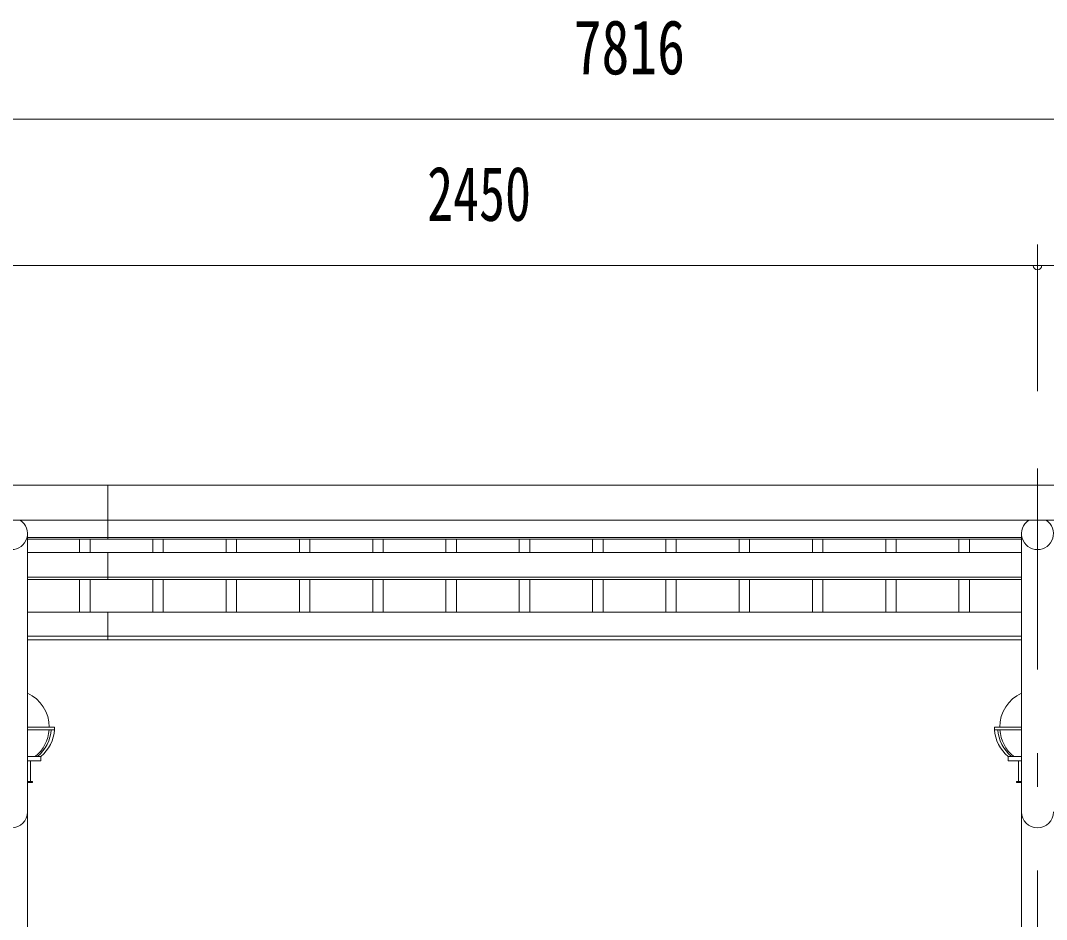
# Model space of a CAD drawing. Units: millimetres, scale not verified. Extents: x -23352 to 23352, y -10500 to 10500.
# Drawn here: x -1239 to 1211, y 2968 to 5115 of the extents above; entities that cross this region are included whole.
import ezdxf
from ezdxf.enums import TextEntityAlignment as Align

# ---------------------------------------------------------------- set-up
doc = ezdxf.new("R2010")
doc.units = ezdxf.units.MM
doc.header["$LTSCALE"] = 40
doc.linetypes.add('USER3', pattern=[24, 12, -5, 2, -5])
for name, color, linetype, lineweight in [('0-0_0', 7, 'Continuous', 18), ('0-2_1-0BOLD', 7, 'Continuous', 18), ('0-3_1-2CENTER', 3, 'USER3', 18), ('0-4_1-4THIN', 4, 'Continuous', 18), ('0-5_1-5DIM', 3, 'Continuous', 18)]:
    doc.layers.add(name, color=color, linetype=linetype, lineweight=lineweight)
doc.styles.add('ＭＳ ゴシック', font='')
doc.styles.get('ＭＳ ゴシック').set_extended_font_data('MS Gothic')

msp = doc.modelspace()

# ---------------------------------------------------------------- linework, layer by layer
at = {"layer": '0-0_0'}
for p, q in [((-1157.95, 3426.97), (-1222.3, 3426.97)), ((-1157.95, 3420.97), (-1222.3, 3420.97)), ((-1157.95, 3420.97), (-1157.95, 3426.97)), ((1151.4, 3426.97), (1087.05, 3426.97)), ((1087.05, 3420.97), (1087.05, 3426.97)), ((1151.4, 3420.97), (1087.05, 3420.97)), ((-1222.3, 3356.97), (-1190.45, 3356.97)), ((-1190.45, 3346.97), (-1190.45, 3356.97)), ((-1222.3, 3346.97), (-1190.45, 3346.97)), ((-1215.45, 3296.97), (-1215.45, 3346.97)), ((1119.55, 3346.97), (1151.4, 3346.97)), ((1144.55, 3296.97), (1144.55, 3346.97)), ((-1222.3, 3296.97), (-1215.45, 3296.97)), ((1144.55, 3296.97), (1151.4, 3296.97))]:
    msp.add_line(p, q, dxfattribs=at)
msp.add_lwpolyline([(1119.55, 3346.97), (1119.55, 3356.97), (1151.4, 3356.97)], dxfattribs=at)
for centre, start, end in [((-1260.45, 3426.97), 0, 64.91913), ((1189.55, 3426.97), 115.07964, 180), ((-1260.45, 3426.97), 308.94244, 356.17745), ((1189.55, 3426.97), 183.82255, 231.05756)]:
    msp.add_arc(centre, 90, start, end, dxfattribs=at)
for centre, major_axis, start_param, end_param in [((-1268.45, 3426.97), (-102.47, 6.5), 2.3796996, 3.146893), ((-1260.45, 3426.97), (-102.47, 6.5), 2.3796996, 3.146893), ((1189.55, 3426.97), (102.47, 6.5), 3.1362923, 3.9034857), ((1197.55, 3426.97), (102.47, 6.5), 3.1362923, 3.9034857)]:
    msp.add_ellipse(centre, major_axis=major_axis, ratio=0.92312, start_param=start_param, end_param=end_param, dxfattribs=at)
at = {"layer": '0-2_1-0BOLD'}
for p, q in [((-3593.45, 4004.86), (4222.55, 4004.86)), ((-1030.45, 3876.47), (-1030.45, 4004.86)), ((4222.55, 3921.21), (-3593.45, 3921.21)), ((-1222.3, 1824.67), (-1222.3, 3889.24)), ((-1222.3, 3880.02), (1151.4, 3880.02)), ((1151.4, 3876.47), (-1222.3, 3876.47)), ((1151.4, 3889.24), (1151.4, 1824.67)), ((-1222.3, 3844.26), (1151.4, 3844.26)), ((-1030.45, 3779.53), (-1030.45, 3844.26)), ((1151.4, 3785.43), (-1222.3, 3785.43)), ((-1222.3, 3779.53), (1151.4, 3779.53)), ((1151.4, 3701.81), (-1222.3, 3701.81)), ((-1030.45, 3635.83), (-1030.45, 3701.81)), ((-1222.3, 3644.17), (1151.4, 3644.17)), ((1151.4, 3635.83), (-1222.3, 3635.83)), ((-1210.45, 3294.67), (-1222.3, 3294.67))]:
    msp.add_line(p, q, dxfattribs=at)
for points in [[(-1222.3, 3296.97), (-1210.45, 3296.97), (-1210.45, 3294.67)], [(1151.4, 3294.67), (1139.55, 3294.67), (1139.55, 3296.97), (1151.4, 3296.97)]]:
    msp.add_lwpolyline(points, dxfattribs=at)
for centre, start, end in [((-1260.45, 3889.24), 123.05154, 56.94846), ((1189.55, 3889.24), 123.05154, 56.94846), ((-1260.45, 3224.67), 180, 0), ((1189.55, 3224.67), 180, 0)]:
    msp.add_arc(centre, 38.15, start, end, dxfattribs=at)
at = {"layer": '0-3_1-2CENTER'}
msp.add_line((1189.55, 1644.67), (1189.55, 4154.87), dxfattribs=at)
at = {"layer": '0-4_1-4THIN'}
for p, q in [((-1097.95, 3844.26), (-1097.95, 3876.47)), ((-1097.95, 3876.47), (-1097.95, 3844.26)), ((-1072.95, 3876.47), (-1072.95, 3844.26)), ((-1072.95, 3844.26), (-1072.95, 3876.47)), ((-922.95, 3876.47), (-922.95, 3844.26)), ((-897.95, 3844.26), (-897.95, 3876.47)), ((-747.95, 3844.26), (-747.95, 3876.47)), ((-722.95, 3876.47), (-722.95, 3844.26)), ((-572.95, 3876.47), (-572.95, 3844.26)), ((-547.95, 3844.26), (-547.95, 3876.47)), ((-397.95, 3844.26), (-397.95, 3876.47)), ((-372.95, 3876.47), (-372.95, 3844.26)), ((-222.95, 3876.47), (-222.95, 3844.26)), ((-197.95, 3844.26), (-197.95, 3876.47)), ((-47.95, 3844.26), (-47.95, 3876.47)), ((-22.95, 3876.47), (-22.95, 3844.26)), ((127.05, 3876.47), (127.05, 3844.26)), ((152.05, 3844.26), (152.05, 3876.47)), ((302.05, 3844.26), (302.05, 3876.47)), ((327.05, 3876.47), (327.05, 3844.26)), ((477.05, 3876.47), (477.05, 3844.26)), ((502.05, 3844.26), (502.05, 3876.47)), ((652.05, 3844.26), (652.05, 3876.47)), ((677.05, 3876.47), (677.05, 3844.26)), ((827.05, 3876.47), (827.05, 3844.26)), ((852.05, 3844.26), (852.05, 3876.47)), ((1002.05, 3844.26), (1002.05, 3876.47)), ((1027.05, 3876.47), (1027.05, 3844.26)), ((-1097.95, 3701.81), (-1097.95, 3779.53)), ((-1097.95, 3779.53), (-1097.95, 3701.81)), ((-1072.95, 3779.53), (-1072.95, 3701.81)), ((-1072.95, 3701.81), (-1072.95, 3779.53)), ((-922.95, 3779.53), (-922.95, 3701.81)), ((-897.95, 3701.81), (-897.95, 3779.53)), ((-747.95, 3701.81), (-747.95, 3779.53)), ((-722.95, 3779.53), (-722.95, 3701.81)), ((-572.95, 3779.53), (-572.95, 3701.81)), ((-547.95, 3701.81), (-547.95, 3779.53)), ((-397.95, 3701.81), (-397.95, 3779.53)), ((-372.95, 3779.53), (-372.95, 3701.81)), ((-222.95, 3779.53), (-222.95, 3701.81)), ((-197.95, 3701.81), (-197.95, 3779.53)), ((-47.95, 3701.81), (-47.95, 3779.53)), ((-22.95, 3779.53), (-22.95, 3701.81)), ((127.05, 3779.53), (127.05, 3701.81)), ((152.05, 3701.81), (152.05, 3779.53)), ((302.05, 3701.81), (302.05, 3779.53)), ((327.05, 3779.53), (327.05, 3701.81)), ((477.05, 3779.53), (477.05, 3701.81)), ((502.05, 3701.81), (502.05, 3779.53)), ((652.05, 3701.81), (652.05, 3779.53)), ((677.05, 3779.53), (677.05, 3701.81)), ((827.05, 3779.53), (827.05, 3701.81)), ((852.05, 3701.81), (852.05, 3779.53)), ((1002.05, 3701.81), (1002.05, 3779.53)), ((1027.05, 3779.53), (1027.05, 3701.81))]:
    msp.add_line(p, q, dxfattribs=at)
at = {"layer": '0-5_1-5DIM'}
for p, q in [((4222.56, 4879.67), (-3593.44, 4879.67)), ((4222.56, 4879.67), (-3593.44, 4879.67)), ((1189.55, 4229.67), (1189.55, 4579.68)), ((-3985.94, 4529.67), (4615.06, 4529.67)), ((-1260.45, 4529.67), (1189.55, 4529.67)), ((1199.55, 4529.67), (1179.55, 4529.67)), ((1189.55, 4529.67), (3989.55, 4529.67))]:
    msp.add_line(p, q, dxfattribs=at)
msp.add_arc((1189.55, 4529.67), 10, 180, 0, dxfattribs=at)

# ---------------------------------------------------------------- texts
at = {"layer": '0-5_1-5DIM', "color": 7, "style": 'ＭＳ ゴシック'}
for s, width, p in [('7816', 0.75, (82.06, 4947.44)), ('2450', 0.7, (-267.95, 4597.44))]:
    msp.add_text(s, height=130.2, dxfattribs=dict(at, width=width)).set_placement(p, align=Align.BOTTOM_LEFT)

doc.saveas('drawing.dxf')
